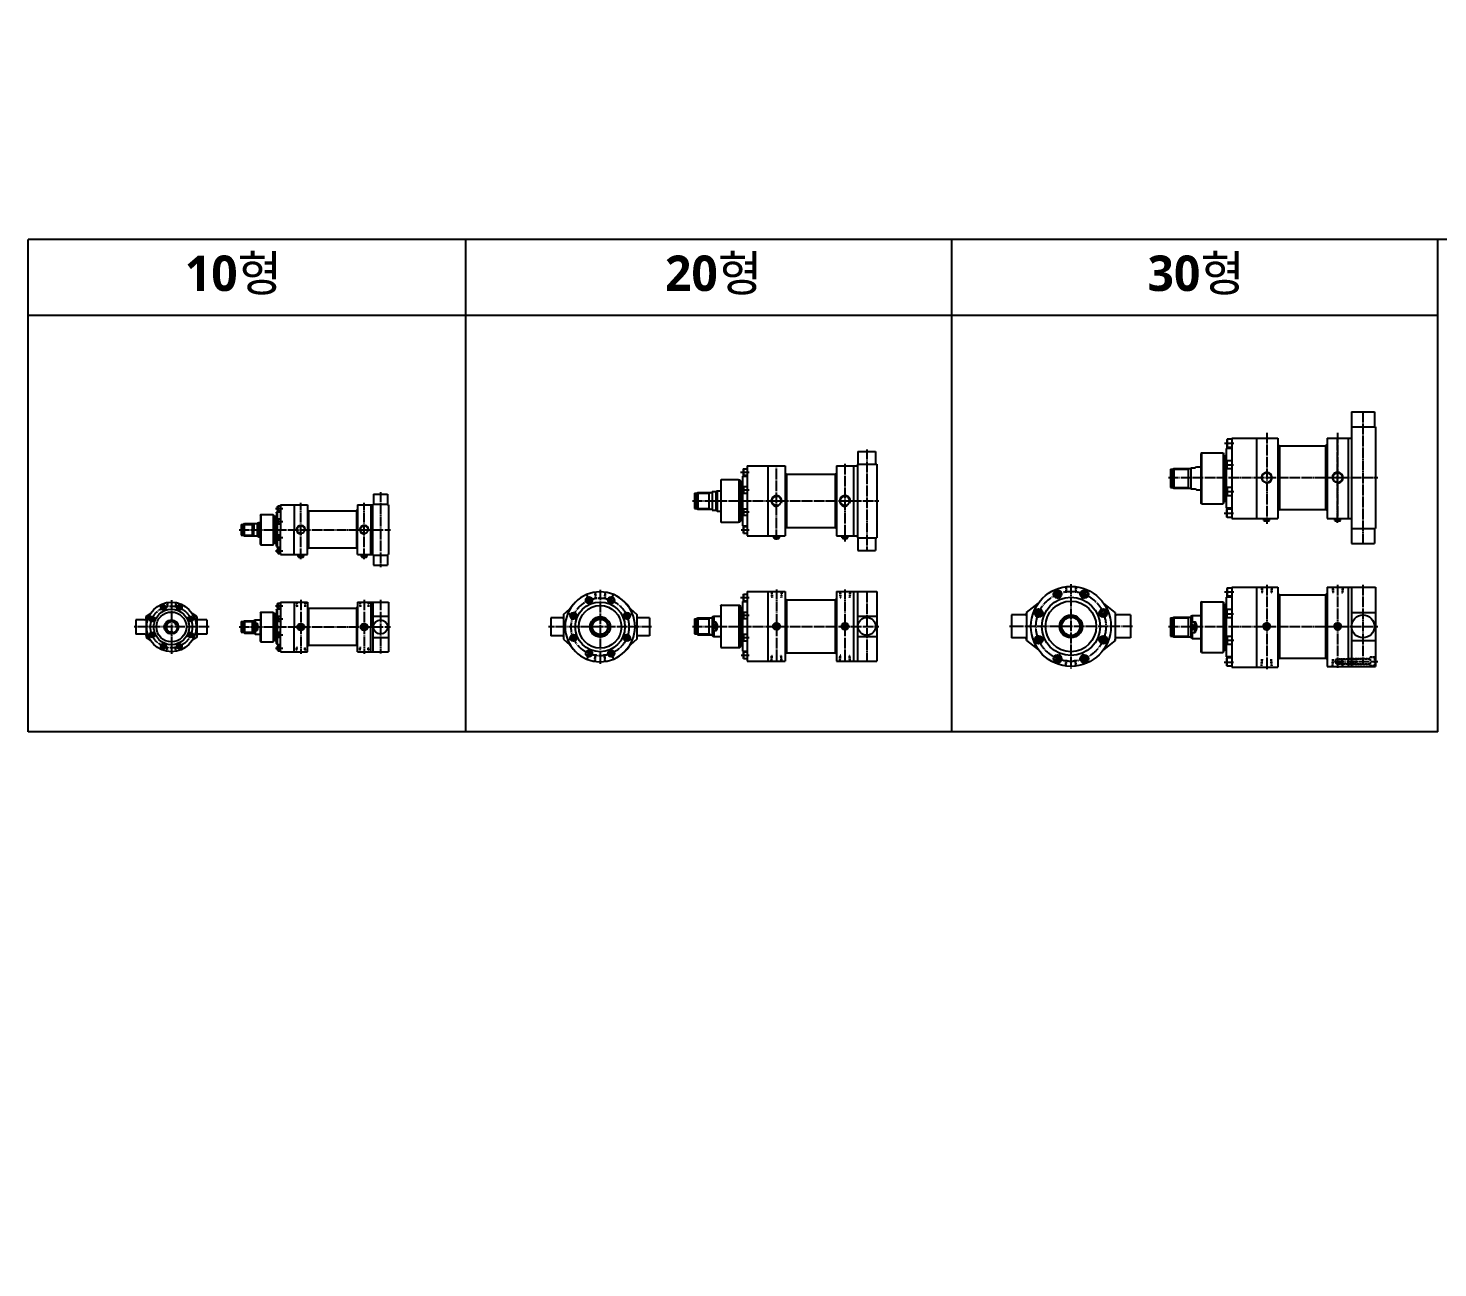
# Model space of a CAD drawing. Extents: x 0 to 5057, y -1057 to 1388.
# Drawn here: x 0 to 2782, y -1057 to 1388 of the extents above; entities that cross this region are included whole.
import ezdxf

# ---------------------------------------------------------------- set-up
doc = ezdxf.new("R2010")
doc.units = 0
doc.header["$PDMODE"] = 1
for name, pattern in [('CENTER', [24, 20, -1.5, 1, -1.5]), ('HIDDEN', [5, 3.5, -1.5]), ('HIDDENX2', [0.75, 0.5, -0.25])]:
    doc.linetypes.add(name, pattern=pattern)
doc.layers.get('0').update_dxf_attribs({"linetype": 'CONTINUOUS'})
doc.layers.get('DEFPOINTS').update_dxf_attribs({"linetype": 'CONTINUOUS'})
for name, color, linetype in [('5', 7, 'CONTINUOUS'), ('CENTER', 1, 'CENTER'), ('HIDDEN', 2, 'HIDDEN'), ('ML', 3, 'CONTINUOUS'), ('중심선', 1, 'CENTER')]:
    doc.layers.add(name, color=color, linetype=linetype)
doc.styles.add('GHS', font='ROMANS', dxfattribs={"height": 2.5, "bigfont": 'GHS'})
doc.styles.add('문자', font='romans.shx')

msp = doc.modelspace()

# ---------------------------------------------------------------- linework, layer by layer
for p, q in [((5057.3, 971), (0, 971)), ((0, 0), (0, 971)), ((863.8, 0), (863.8, 971)), ((1822.8, 0), (1822.8, 971)), ((2781.8, 0), (2781.8, 971)), ((2781.8, 821), (0, 821)), ((2254.2, 517.9), (2289.4, 517.9)), ((2289.4, 517.9), (2292, 519.4)), ((2254.2, 481.9), (2289.4, 481.9)), ((2289.4, 481.9), (2292, 480.4)), ((1314.9, 470.3), (1344.2, 470.3)), ((1344.2, 470.3), (1346.8, 471.8)), ((1314.9, 440.3), (1344.2, 440.3)), ((1344.2, 440.3), (1346.8, 438.8)), ((420.2, 409.1), (442.2, 409.1)), ((442.2, 409.1), (444.8, 410.6)), ((424.2, 388.1), (442.2, 388.1)), ((442.2, 388.1), (444.8, 386.6)), ((1314.9, 222.9), (1344.2, 222.9)), ((1344.2, 222.9), (1346.8, 224.4)), ((2254.2, 224.5), (2289.4, 224.5)), ((2289.4, 224.5), (2292, 226)), ((424.2, 217.2), (442.2, 217.2)), ((424.2, 196.2), (442.2, 196.2)), ((442.2, 217.2), (444.8, 218.7)), ((442.2, 196.2), (444.8, 194.7)), ((451.9, 213.9), (445.2, 199.5)), ((445.2, 213.9), (451.9, 199.5)), ((1356.8, 216.5), (1349.9, 199.4)), ((1349.9, 216.5), (1356.8, 199.4)), ((2302.7, 217.1), (2294.2, 195.9)), ((2294.2, 217.1), (2302.7, 195.9)), ((1314.9, 192.9), (1344.2, 192.9)), ((1344.2, 192.9), (1346.8, 191.4)), ((2254.2, 188.5), (2289.4, 188.5)), ((2289.4, 188.5), (2292, 187)), ((2781.8, 0), (0, 0)), ((2781.8, 0), (0, 0))]:
    msp.add_line(p, q)
for centre, radius in [((2057.8, 207.8), 18), ((1128.6, 206.9), 15)]:
    msp.add_circle(centre, radius)
for centre, radius, start, end in [((2444.2, 501.2), 10.5, 255.2222, 193.6796), ((2584.2, 501.2), 10.5, 270, 196.6831), ((1476.9, 455.3), 10.5, 339.0271, 292.447), ((1611.9, 455.3), 10.5, 334.3483, 292.6534), ((538.2, 398.6), 8.5, 347.0287, 281.2583), ((663.2, 398.6), 8.5, 347.0287, 281.2583), ((282.6, 206.7), 10, 19.8698, 290.9689), ((538.2, 206.7), 6.5, 81.8918, 351.0358), ((663.2, 206.7), 6.5, 81.8918, 351.0358), ((1476.9, 207.9), 6.5, 81.8918, 351.0358), ((1611.9, 207.9), 6.5, 81.8918, 351.0358)]:
    msp.add_arc(centre, radius, start, end)
at = {"layer": '5'}
for p in [(1685.7, 1387.8), (1942.8, 1261), (641.6, -1057.4)]:
    msp.add_point(p, dxfattribs=at)
at = {"layer": 'CENTER', "color": 1, "linetype": 'CENTER'}
msp.add_line((2179.3, 207.8), (1936.3, 207.8), dxfattribs=at)
at = {"layer": 'DEFPOINTS', "color": 0, "linetype": 'ByBlock'}
for p in [(2464.2, 578.9), (2466.2, 578.9), (2315.2, 549.9), (1493.9, 524.3), (2305.7, 522.4), (2305.7, 477.4), (551.2, 447.6), (2315.2, 449.9), (2464.2, 420.9), (2466.2, 420.9), (1493.9, 386.3), (551.2, 349.6), (2464.2, 285.5), (1592.4, 260.4), (2560.2, 270.3), (1055.6, 206.9), (1077.6, 206.9), (232.6, 185.9), (332.6, 185.9), (1592.4, 155.4), (2560.2, 145.3), (2464.2, 127.5)]:
    msp.add_point(p, dxfattribs=at)
at = {"layer": 'HIDDEN', "linetype": 'HIDDENX2'}
for p, q in [((2047.4, 286.1), (2048.3, 273.8)), ((2048.4, 286.2), (2049.3, 273.8)), ((2067.3, 286.2), (2066.3, 273.8)), ((2068.3, 286.1), (2067.3, 273.8)), ((2433.7, 285.5), (2434.7, 272.5)), ((2434.7, 285.5), (2435.7, 272.5)), ((2453.7, 285.5), (2452.7, 272.5)), ((2454.7, 285.5), (2453.7, 272.5)), ((2573.7, 285.5), (2574.7, 272.5)), ((2574.7, 285.5), (2575.7, 272.5)), ((2593.7, 285.5), (2592.7, 272.5)), ((2594.7, 285.5), (2593.7, 272.5)), ((273.6, 254.8), (274.4, 246.2)), ((274.5, 255), (275.2, 246.2)), ((290.9, 255), (290.2, 246.2)), ((291.7, 254.8), (291, 246.2)), ((529.1, 255.7), (529.9, 246.2)), ((530, 255.7), (530.7, 246.2)), ((546.5, 255.7), (545.7, 246.2)), ((547.4, 255.7), (546.5, 246.2)), ((654.1, 255.7), (654.9, 246.2)), ((655, 255.7), (655.7, 246.2)), ((663.2, 257.5), (663.2, 253.7)), ((671.5, 255.7), (670.7, 246.2)), ((672.4, 255.7), (671.5, 246.2)), ((1118.2, 275.1), (1119.1, 262.9)), ((1119.2, 275.2), (1120.1, 262.9)), ((1138.1, 275.2), (1137.1, 262.9)), ((1139.1, 275.1), (1138.1, 262.9)), ((1466.4, 276.9), (1467.4, 263.9)), ((1467.4, 276.9), (1468.4, 263.9)), ((1486.4, 276.9), (1485.4, 263.9)), ((1487.4, 276.9), (1486.4, 263.9)), ((1601.4, 276.9), (1602.4, 263.9)), ((1602.4, 276.9), (1603.4, 263.9)), ((1621.4, 276.9), (1620.4, 263.9)), ((1622.4, 276.9), (1621.4, 263.9)), ((273.6, 158.5), (274.4, 167.2)), ((274.5, 158.4), (275.2, 167.2)), ((290.9, 158.4), (290.2, 167.2)), ((291.7, 158.5), (291, 167.2)), ((529.1, 157.7), (529.9, 167.2)), ((530, 157.7), (530.7, 167.2)), ((546.5, 157.7), (545.7, 167.2)), ((547.4, 157.7), (546.5, 167.2)), ((654.1, 157.7), (654.9, 167.2)), ((655, 157.7), (655.7, 167.2)), ((671.5, 157.7), (670.7, 167.2)), ((672.4, 157.7), (671.5, 167.2)), ((1118.2, 140.8), (1119.1, 153)), ((1119.2, 140.6), (1120.1, 153)), ((1138.1, 140.6), (1137.1, 153)), ((1139.1, 140.8), (1138.1, 153)), ((1466.4, 138.9), (1467.4, 151.9)), ((1467.4, 138.9), (1468.4, 151.9)), ((1486.4, 138.9), (1485.4, 151.9)), ((1487.4, 138.9), (1486.4, 151.9)), ((1601.4, 138.9), (1602.4, 151.9)), ((1602.4, 138.9), (1603.4, 151.9)), ((1621.4, 138.9), (1620.4, 151.9)), ((1622.4, 138.9), (1621.4, 151.9)), ((2047.4, 129.5), (2048.3, 141.8)), ((2048.4, 129.3), (2049.3, 141.8)), ((2067.3, 129.3), (2066.3, 141.8)), ((2068.3, 129.5), (2067.3, 141.8)), ((2433.7, 130), (2434.7, 143)), ((2434.7, 130), (2435.7, 143)), ((2453.7, 130), (2452.7, 143)), ((2454.7, 130), (2453.7, 143)), ((2573.7, 130), (2574.7, 143)), ((2574.7, 130), (2575.7, 143)), ((2581.1, 143), (2578.3, 138.8)), ((2581.1, 143), (2620.6, 143)), ((2581.1, 143), (2581.1, 134.5)), ((2586.1, 143), (2587.4, 143.8)), ((2586.1, 143), (2586.1, 134.5)), ((2587.4, 143.8), (2648.2, 143.8)), ((2587.4, 143.8), (2587.4, 133.8)), ((2593.7, 130), (2592.7, 143)), ((2594.7, 130), (2593.7, 143)), ((2605.2, 144.5), (2648.2, 144.5)), ((2620.6, 143.8), (2620.6, 133.8)), ((2620.6, 143), (2621.9, 143.8)), ((2648.2, 147.8), (2648.2, 129.8)), ((2648.2, 147.8), (2659.2, 147.8)), ((2648.2, 146.8), (2657.2, 146.8)), ((2657.2, 146.8), (2657.2, 130.8)), ((2657.2, 146.8), (2658.2, 145.8)), ((2658.2, 145.8), (2658.2, 131.8)), ((2578.3, 138.8), (2581.1, 134.5)), ((2581.1, 134.5), (2620.6, 134.5)), ((2586.1, 134.5), (2587.4, 133.8)), ((2587.4, 133.8), (2648.2, 133.8)), ((2605.2, 133), (2648.2, 133)), ((2620.6, 134.5), (2621.9, 133.8)), ((2648.2, 130.8), (2657.2, 130.8)), ((2648.2, 129.8), (2659.2, 129.8)), ((2658.2, 131.8), (2657.2, 130.8))]:
    msp.add_line(p, q, dxfattribs=at)
at = {"layer": 'ML'}
for p, q in [((2611.7, 631.2), (2656.7, 631.2)), ((2611.7, 631.2), (2611.7, 601.2)), ((2656.7, 631.2), (2656.7, 601.2)), ((2611.2, 601.2), (2659.2, 601.2)), ((2611.2, 601.2), (2611.2, 578.9)), ((2659.2, 601.2), (2659.2, 401.2)), ((2364.2, 558.9), (2364.2, 440.9)), ((2375.2, 558.9), (2364.2, 558.9)), ((2366.2, 576.9), (2365.2, 575.9)), ((2365.2, 575.9), (2365.2, 561.9)), ((2365.2, 561.9), (2366.2, 560.9)), ((2375.2, 576.9), (2366.2, 576.9)), ((2366.2, 576.9), (2366.2, 560.9)), ((2375.2, 560.9), (2366.2, 560.9)), ((2375.2, 578.9), (2466.2, 578.9)), ((2375.2, 578.9), (2375.2, 439.9)), ((2375.2, 578.9), (2375.2, 439.9)), ((2424.2, 578.9), (2424.2, 420.9)), ((2466.2, 578.9), (2466.2, 426.7)), ((2469.2, 563.7), (2466.2, 566.7)), ((2469.2, 563.7), (2469.2, 438.7)), ((2469.2, 563.7), (2560.2, 563.7)), ((2560.2, 563.7), (2563.2, 566.7)), ((2560.2, 563.7), (2560.2, 438.7)), ((2563.2, 578.9), (2611.2, 578.9)), ((2563.2, 578.9), (2563.2, 420.9)), ((2605.2, 578.9), (2605.2, 420.9)), ((2611.2, 578.9), (2611.2, 401.2)), ((1637.4, 552.8), (1672.4, 552.8)), ((1637.4, 552.8), (1637.4, 527.8)), ((1672.4, 552.8), (1672.4, 527.8)), ((2315.2, 549.9), (2314.2, 548.9)), ((2314.2, 548.9), (2314.2, 450.9)), ((2315.2, 549.9), (2315.2, 449.9)), ((2315.2, 549.9), (2358.2, 549.9)), ((2358.2, 549.9), (2358.2, 534.3)), ((2358.2, 549.9), (2359.2, 548.9)), ((2358.2, 534.3), (2358.2, 518.3)), ((2359.2, 548.9), (2359.2, 534.3)), ((2359.2, 543.2), (2362.2, 544.9)), ((2359.2, 534.3), (2359.2, 518.3)), ((2362.2, 544.9), (2362.2, 534.3)), ((2362.2, 544.9), (2364.2, 544.9)), ((2362.2, 534.3), (2362.2, 518.3)), ((2365.2, 533.3), (2366.2, 534.3)), ((2365.2, 519.3), (2365.2, 533.3)), ((2375.2, 534.3), (2366.2, 534.3)), ((2366.2, 518.3), (2366.2, 534.3)), ((1409.9, 504.3), (1409.9, 406.3)), ((1409.9, 504.3), (1409.9, 406.3)), ((1409.9, 504.3), (1418.9, 504.3)), ((1410.9, 518.3), (1411.4, 518.8)), ((1410.9, 518.3), (1410.9, 506.3)), ((1411.4, 505.8), (1410.9, 506.3)), ((1411.4, 518.8), (1411.4, 505.8)), ((1411.4, 518.8), (1418.9, 518.8)), ((1411.4, 505.8), (1418.9, 505.8)), ((1418.9, 524.3), (1418.9, 386.3)), ((1418.9, 524.3), (1459.9, 524.3)), ((1459.9, 524.3), (1493.9, 524.3)), ((1459.9, 524.3), (1459.9, 386.3)), ((1493.9, 524.3), (1493.9, 386.3)), ((1496.4, 507.8), (1493.9, 510.3)), ((1496.4, 507.8), (1496.4, 402.8)), ((1496.4, 507.8), (1592.4, 507.8)), ((1594.9, 510.3), (1592.4, 507.8)), ((1592.4, 507.8), (1592.4, 402.8)), ((1594.9, 524.3), (1636.9, 524.3)), ((1594.9, 524.3), (1594.9, 386.3)), ((1628.9, 524.3), (1628.9, 386.3)), ((1636.9, 527.8), (1636.9, 382.8)), ((1636.9, 527.8), (1674.9, 527.8)), ((1674.9, 527.8), (1674.9, 382.8)), ((2254.2, 517.9), (2254.2, 481.9)), ((2254.2, 517.9), (2258.2, 517.9)), ((2258.2, 517.9), (2260.8, 519.4)), ((2258.2, 517.9), (2258.2, 481.9)), ((2260.8, 519.4), (2260.8, 480.4)), ((2260.8, 519.4), (2294.2, 519.4)), ((2289.4, 519.4), (2289.4, 480.4)), ((2294.2, 520.7), (2294.2, 479.2)), ((2294.2, 520.7), (2302.7, 520.7)), ((2302.7, 520.7), (2305.7, 522.4)), ((2305.7, 522.4), (2314.2, 522.4)), ((2358.2, 518.3), (2358.2, 481.5)), ((2359.2, 518.3), (2359.2, 481.5)), ((2362.2, 518.3), (2362.2, 481.5)), ((2366.2, 518.3), (2365.2, 519.3)), ((2375.2, 518.3), (2366.2, 518.3)), ((1349.9, 473.6), (1349.9, 437.1)), ((1349.9, 473.6), (1356.8, 473.6)), ((1356.8, 473.6), (1359.8, 475.3)), ((1356.8, 473.6), (1356.8, 437.1)), ((1359.8, 475.3), (1366.9, 475.3)), ((1359.8, 475.3), (1359.8, 435.3)), ((1366.9, 496.8), (1366.9, 413.8)), ((1367.4, 413.3), (1367.4, 497.3)), ((1367.4, 497.3), (1401.9, 497.3)), ((1401.9, 497.3), (1402.4, 496.8)), ((1402.4, 496.8), (1402.4, 413.8)), ((1402.4, 496.8), (1404.4, 496.8)), ((1404.4, 496.8), (1404.4, 413.8)), ((1404.4, 496.8), (1404.9, 496.3)), ((1404.9, 496.3), (1404.9, 414.3)), ((1404.9, 491.8), (1406.6, 492.8)), ((1406.6, 492.8), (1406.6, 417.8)), ((1406.6, 492.8), (1409.9, 492.8)), ((1411.4, 483.6), (1410.9, 483.1)), ((1410.9, 483.1), (1410.9, 471.1)), ((1411.4, 483.6), (1411.4, 470.6)), ((1411.4, 483.6), (1418.9, 483.6)), ((2254.2, 481.9), (2258.2, 481.9)), ((2258.2, 481.9), (2260.8, 480.4)), ((2260.8, 480.4), (2294.2, 480.4)), ((2294.2, 479.2), (2302.7, 479.2)), ((2302.7, 479.2), (2305.7, 477.4)), ((2305.7, 477.4), (2314.2, 477.4)), ((2358.2, 481.5), (2358.2, 465.5)), ((2359.2, 481.5), (2359.2, 465.5)), ((2362.2, 481.5), (2362.2, 465.5)), ((2366.2, 481.5), (2365.2, 480.5)), ((2365.2, 480.5), (2365.2, 466.5)), ((2375.2, 481.5), (2366.2, 481.5)), ((2366.2, 481.5), (2366.2, 465.5)), ((492.2, 444.6), (493.2, 445.6)), ((493.2, 445.6), (493.2, 435.6)), ((493.2, 445.6), (498.2, 445.6)), ((498.2, 447.6), (498.2, 399.1)), ((498.2, 447.6), (551.2, 447.6)), ((525.2, 447.6), (525.2, 399.1)), ((551.2, 447.6), (551.2, 399.1)), ((650.2, 447.6), (650.2, 399.1)), ((650.2, 447.6), (681.2, 447.6)), ((676.2, 447.6), (676.2, 399.1)), ((679.2, 447.6), (679.2, 349.6)), ((681.2, 468.6), (681.2, 447.6)), ((681.2, 468.6), (709.2, 468.6)), ((681.2, 448.6), (709.2, 448.6)), ((709.2, 468.6), (709.2, 447.6)), ((709.2, 447.6), (711.2, 447.6)), ((711.2, 447.6), (711.2, 349.6)), ((1314.9, 470.3), (1314.9, 440.3)), ((1314.9, 470.3), (1318.9, 470.3)), ((1318.9, 470.3), (1321.5, 471.8)), ((1318.9, 470.3), (1318.9, 440.3)), ((1321.5, 471.8), (1349.9, 471.8)), ((1321.5, 471.8), (1321.5, 438.8)), ((1344.2, 438.8), (1344.2, 471.8)), ((1411.4, 470.6), (1410.9, 471.1)), ((1411.4, 470.6), (1418.9, 470.6)), ((2315.2, 449.9), (2314.2, 450.9)), ((2315.2, 449.9), (2358.2, 449.9)), ((2358.2, 465.5), (2358.2, 449.9)), ((2358.2, 449.9), (2359.2, 450.9)), ((2359.2, 465.5), (2359.2, 450.9)), ((2359.2, 456.7), (2362.2, 454.9)), ((2362.2, 465.5), (2362.2, 454.9)), ((2362.2, 454.9), (2364.2, 454.9)), ((2365.2, 466.5), (2366.2, 465.5)), ((2375.2, 465.5), (2366.2, 465.5)), ((459.2, 428.6), (458.2, 427.6)), ((458.2, 427.1), (458.2, 427.6)), ((458.2, 427.1), (458.2, 399.1)), ((459.2, 428.6), (459.2, 368.6)), ((459.2, 428.6), (483.2, 428.6)), ((483.2, 428.6), (483.2, 368.6)), ((483.2, 428.6), (484.2, 427.6)), ((484.2, 427.1), (484.2, 427.6)), ((484.2, 427.1), (484.2, 399.1)), ((484.2, 424.6), (487.2, 425.1)), ((487.2, 425.1), (487.2, 399.1)), ((487.2, 425.1), (490.2, 425.1)), ((490.2, 433.1), (491.2, 434.1)), ((490.2, 432.1), (490.2, 433.1)), ((490.2, 432.1), (490.2, 399.1)), ((491.2, 434.1), (491.2, 364.1)), ((492.2, 434.1), (491.2, 434.1)), ((492.2, 436.6), (492.2, 444.6)), ((492.2, 436.6), (493.2, 435.6)), ((492.2, 434.1), (498.2, 434.1)), ((492.2, 418.9), (493.2, 419.9)), ((492.2, 410.9), (492.2, 418.9)), ((493.2, 435.6), (498.2, 435.6)), ((493.2, 419.9), (493.2, 409.9)), ((493.2, 419.9), (498.2, 419.9)), ((551.2, 438.1), (553.2, 435.6)), ((553.2, 435.6), (553.2, 362.6)), ((553.2, 435.6), (648.2, 435.6)), ((650.2, 438.1), (648.2, 435.6)), ((648.2, 435.6), (648.2, 362.6)), ((1314.9, 440.3), (1318.9, 440.3)), ((1318.9, 440.3), (1321.5, 438.8)), ((1321.5, 438.8), (1349.9, 438.8)), ((1349.9, 437.1), (1356.8, 437.1)), ((1356.8, 437.1), (1359.8, 435.3)), ((1359.8, 435.3), (1366.9, 435.3)), ((1404.9, 418.8), (1406.6, 417.8)), ((1406.6, 417.8), (1409.9, 417.8)), ((1411.4, 440), (1410.9, 439.5)), ((1410.9, 439.5), (1410.9, 427.5)), ((1411.4, 427), (1410.9, 427.5)), ((1411.4, 440), (1411.4, 427)), ((1411.4, 440), (1418.9, 440)), ((1411.4, 427), (1418.9, 427)), ((2375.2, 440.9), (2364.2, 440.9)), ((2365.2, 437.9), (2366.2, 438.9)), ((2365.2, 423.9), (2365.2, 437.9)), ((2366.2, 422.9), (2365.2, 423.9)), ((2375.2, 438.9), (2366.2, 438.9)), ((2366.2, 422.9), (2366.2, 438.9)), ((2375.2, 422.9), (2366.2, 422.9)), ((2375.2, 439.9), (2375.2, 420.9)), ((2375.2, 420.9), (2466.2, 420.9)), ((2438.8, 416.9), (2438.8, 420.9)), ((2449.8, 416.9), (2449.8, 420.9)), ((2469.2, 438.7), (2466.2, 435.7)), ((2466.2, 426.7), (2466.2, 420.9)), ((2469.2, 438.7), (2560.2, 438.7)), ((2560.2, 438.7), (2563.2, 435.7)), ((2563.2, 420.9), (2611.2, 420.9)), ((2578.7, 416.9), (2578.7, 420.9)), ((2589.7, 416.9), (2589.7, 420.9)), ((420.2, 409.1), (420.2, 388.1)), ((420.2, 409.1), (424.2, 409.1)), ((424.2, 409.1), (426.8, 410.6)), ((424.2, 409.1), (424.2, 388.1)), ((426.8, 410.6), (445.2, 410.6)), ((426.8, 386.6), (426.8, 410.6)), ((442.2, 410.6), (442.2, 386.6)), ((445.2, 410.9), (445.2, 399.1)), ((445.2, 410.9), (451.9, 410.9)), ((445.2, 387.1), (445.2, 399.1)), ((451.9, 410.9), (454.9, 412.6)), ((451.9, 410.9), (451.9, 386.3)), ((454.9, 412.6), (458.2, 412.6)), ((454.9, 412.6), (454.9, 384.6)), ((458.2, 369.6), (458.2, 399.1)), ((484.2, 369.6), (484.2, 399.1)), ((487.2, 372.6), (487.2, 399.1)), ((490.2, 366.1), (490.2, 399.1)), ((492.2, 410.9), (493.2, 409.9)), ((493.2, 409.9), (498.2, 409.9)), ((498.2, 349.6), (498.2, 399.1)), ((525.2, 349.6), (525.2, 399.1)), ((551.2, 349.6), (551.2, 399.1)), ((650.2, 349.6), (650.2, 399.1)), ((676.2, 349.6), (676.2, 399.1)), ((1366.9, 414.3), (1366.9, 413.8)), ((1366.9, 413.8), (1367.4, 413.3)), ((1367.4, 413.3), (1401.9, 413.3)), ((1367.9, 413.3), (1367.4, 413.3)), ((1401.9, 413.3), (1402.4, 413.8)), ((1402.4, 413.8), (1404.4, 413.8)), ((1404.4, 413.8), (1404.9, 414.3)), ((1409.9, 406.3), (1418.9, 406.3)), ((1411.4, 404.8), (1410.9, 404.3)), ((1410.9, 404.3), (1410.9, 392.3)), ((1411.4, 391.8), (1410.9, 392.3)), ((1411.4, 404.8), (1411.4, 391.8)), ((1411.4, 404.8), (1418.9, 404.8)), ((1411.4, 391.8), (1418.9, 391.8)), ((1493.9, 400.3), (1496.4, 402.8)), ((1496.4, 402.8), (1592.4, 402.8)), ((1594.9, 400.3), (1592.4, 402.8)), ((2438.8, 416.9), (2439.8, 415.9)), ((2438.8, 416.9), (2449.8, 416.9)), ((2439.8, 415.9), (2448.8, 415.9)), ((2448.8, 415.9), (2449.8, 416.9)), ((2578.7, 416.9), (2579.7, 415.9)), ((2578.7, 416.9), (2589.7, 416.9)), ((2579.7, 415.9), (2588.7, 415.9)), ((2588.7, 415.9), (2589.7, 416.9)), ((2611.2, 401.2), (2659.2, 401.2)), ((2611.7, 401.2), (2611.7, 371.2)), ((2656.7, 401.2), (2656.7, 371.2)), ((420.2, 388.1), (424.2, 388.1)), ((424.2, 388.1), (426.8, 386.6)), ((426.8, 386.6), (445.2, 386.6)), ((445.2, 387.1), (445.2, 386.3)), ((445.2, 386.3), (451.9, 386.3)), ((451.9, 386.3), (454.9, 384.6)), ((454.9, 384.6), (458.2, 384.6)), ((458.2, 371.1), (458.2, 370.1)), ((458.2, 369.6), (459.2, 368.6)), ((459.2, 368.6), (483.2, 368.6)), ((483.2, 368.6), (484.2, 369.6)), ((484.2, 372.6), (487.2, 372.1)), ((484.2, 371.6), (484.2, 370.6)), ((487.2, 372.6), (487.2, 372.1)), ((487.2, 372.1), (490.2, 372.1)), ((490.2, 366.1), (490.2, 365.1)), ((490.2, 365.1), (491.2, 364.1)), ((490.2, 365.1), (490.2, 365.1)), ((491.2, 364.1), (491.2, 364.1)), ((492.2, 364.1), (491.2, 364.1)), ((492.2, 387.3), (493.2, 388.3)), ((492.2, 379.3), (492.2, 387.3)), ((492.2, 379.3), (493.2, 378.3)), ((492.2, 364.1), (498.2, 364.1)), ((493.2, 388.3), (493.2, 378.3)), ((493.2, 388.3), (498.2, 388.3)), ((493.2, 378.3), (498.2, 378.3)), ((553.2, 362.6), (551.2, 360.1)), ((553.2, 362.6), (648.2, 362.6)), ((648.2, 362.6), (650.2, 360.1)), ((1418.9, 386.3), (1493.9, 386.3)), ((1471.4, 382.3), (1471.4, 386.3)), ((1471.4, 382.3), (1472.4, 381.3)), ((1471.4, 382.3), (1482.4, 382.3)), ((1472.4, 381.3), (1481.4, 381.3)), ((1481.4, 381.3), (1482.4, 382.3)), ((1482.4, 382.3), (1482.4, 386.3)), ((1594.9, 386.3), (1636.9, 386.3)), ((1606.4, 382.3), (1606.4, 386.3)), ((1606.4, 382.3), (1607.4, 381.3)), ((1606.4, 382.3), (1617.4, 382.3)), ((1607.4, 381.3), (1616.4, 381.3)), ((1616.4, 381.3), (1617.4, 382.3)), ((1617.4, 382.3), (1617.4, 386.3)), ((1636.9, 382.8), (1674.9, 382.8)), ((1637.4, 382.8), (1637.4, 357.8)), ((1672.4, 382.8), (1672.4, 357.8)), ((2611.7, 371.2), (2656.7, 371.2)), ((492.2, 360.6), (493.2, 361.6)), ((492.2, 352.6), (492.2, 360.6)), ((492.2, 352.6), (493.2, 351.6)), ((493.2, 361.6), (498.2, 361.6)), ((493.2, 361.6), (493.2, 351.6)), ((493.2, 351.6), (498.2, 351.6)), ((498.2, 351.6), (498.2, 351.1)), ((498.2, 349.6), (551.2, 349.6)), ((532.7, 345.6), (532.7, 349.6)), ((532.7, 345.6), (533.7, 344.6)), ((532.7, 345.6), (543.7, 345.6)), ((533.7, 344.6), (542.7, 344.6)), ((542.7, 344.6), (543.7, 345.6)), ((543.7, 345.6), (543.7, 349.6)), ((650.2, 349.6), (681.2, 349.6)), ((657.7, 345.6), (657.7, 349.6)), ((657.7, 345.6), (658.7, 344.6)), ((657.7, 345.6), (668.7, 345.6)), ((658.7, 344.6), (667.7, 344.6)), ((667.7, 344.6), (668.7, 345.6)), ((668.7, 345.6), (668.7, 349.6)), ((681.2, 349.6), (681.2, 328.6)), ((681.2, 348.6), (709.2, 348.6)), ((709.2, 349.6), (709.2, 328.6)), ((709.2, 349.6), (711.2, 349.6)), ((1637.4, 357.8), (1672.4, 357.8)), ((681.2, 328.6), (709.2, 328.6)), ((2366.2, 283.5), (2365.2, 282.5)), ((2365.2, 282.5), (2365.2, 268.5)), ((2366.2, 283.5), (2366.2, 267.5)), ((2375.2, 283.5), (2366.2, 283.5)), ((2375.2, 285.5), (2466.2, 285.5)), ((2375.2, 285.5), (2375.2, 145.5)), ((2424.2, 285.5), (2424.2, 127.5)), ((2466.2, 285.5), (2466.2, 133.3)), ((2563.2, 285.5), (2563.2, 128.8)), ((2563.2, 285.5), (2659.2, 285.5)), ((2605.2, 285.5), (2605.2, 128.8)), ((2611.2, 285.5), (2611.2, 128.8)), ((2659.2, 285.5), (2659.2, 128.8)), ((492.2, 252.7), (493.2, 253.7)), ((492.2, 244.7), (492.2, 252.7)), ((493.2, 253.7), (498.2, 253.7)), ((493.2, 253.7), (493.2, 243.7)), ((498.2, 255.7), (498.2, 207.2)), ((498.2, 255.7), (551.2, 255.7)), ((525.2, 255.7), (525.2, 207.2)), ((551.2, 255.7), (551.2, 207.2)), ((650.2, 255.7), (650.2, 207.2)), ((650.2, 255.7), (711.2, 255.7)), ((676.2, 255.7), (676.2, 207.2)), ((680.2, 255.7), (680.2, 157.7)), ((711.2, 255.7), (711.2, 157.7)), ((1079.8, 255.7), (1068.8, 242.2)), ((1177.4, 255.7), (1188.5, 242.2)), ((1409.9, 256.9), (1418.9, 256.9)), ((1409.9, 256.9), (1409.9, 158.9)), ((1409.9, 256.9), (1409.9, 158.9)), ((1410.9, 270.9), (1411.4, 271.4)), ((1410.9, 270.9), (1410.9, 258.9)), ((1411.4, 258.4), (1410.9, 258.9)), ((1411.4, 271.4), (1418.9, 271.4)), ((1411.4, 271.4), (1411.4, 258.4)), ((1411.4, 258.4), (1418.9, 258.4)), ((1418.9, 276.9), (1418.9, 138.9)), ((1418.9, 276.9), (1459.9, 276.9)), ((1459.9, 276.9), (1459.9, 138.9)), ((1459.9, 276.9), (1493.9, 276.9)), ((1493.9, 276.9), (1493.9, 138.9)), ((1496.4, 260.4), (1493.9, 262.9)), ((1496.4, 260.4), (1518.8, 260.4)), ((1496.4, 260.4), (1496.4, 155.4)), ((1518.8, 260.4), (1592.4, 260.4)), ((1594.9, 262.9), (1592.4, 260.4)), ((1592.4, 260.4), (1592.4, 155.4)), ((1594.9, 276.9), (1594.9, 138.9)), ((1594.9, 276.9), (1674.9, 276.9)), ((1628.9, 276.9), (1628.9, 138.9)), ((1636.9, 276.9), (1636.9, 138.9)), ((1674.9, 276.9), (1674.9, 138.9)), ((1970.3, 235.3), (1993.6, 253.7)), ((2145.3, 235.3), (2122.1, 253.7)), ((2315.2, 256.5), (2314.2, 255.5)), ((2314.2, 255.5), (2314.2, 157.5)), ((2315.2, 256.5), (2358.2, 256.5)), ((2315.2, 256.5), (2315.2, 156.5)), ((2358.2, 256.5), (2359.2, 255.5)), ((2358.2, 256.5), (2358.2, 240.9)), ((2359.2, 255.5), (2359.2, 240.9)), ((2359.2, 249.8), (2362.2, 251.5)), ((2362.2, 251.5), (2364.2, 251.5)), ((2362.2, 251.5), (2362.2, 240.9)), ((2364.2, 265.5), (2364.2, 147.5)), ((2375.2, 265.5), (2364.2, 265.5)), ((2365.2, 268.5), (2366.2, 267.5)), ((2375.2, 267.5), (2366.2, 267.5)), ((2469.2, 270.3), (2466.2, 273.3)), ((2469.2, 270.3), (2560.2, 270.3)), ((2469.2, 270.3), (2469.2, 145.3)), ((2560.2, 270.3), (2563.2, 273.3)), ((2560.2, 270.3), (2560.2, 145.3)), ((232.6, 227.4), (241.2, 233)), ((232.6, 227.4), (232.6, 185.9)), ((232.6, 223.7), (232.6, 227.4)), ((332.6, 227.5), (323.9, 233)), ((332.6, 227.5), (332.6, 185.9)), ((332.6, 223.7), (332.6, 227.5)), ((459.2, 236.2), (458.2, 235.2)), ((458.2, 235.2), (458.2, 207.2)), ((458.2, 234.7), (458.2, 235.2)), ((459.2, 236.2), (483.2, 236.2)), ((459.2, 236.2), (459.2, 177.2)), ((483.2, 236.2), (484.2, 235.2)), ((483.2, 236.2), (483.2, 177.2)), ((484.2, 235.2), (484.2, 207.2)), ((484.2, 234.7), (484.2, 235.2)), ((484.2, 232.7), (487.2, 233.2)), ((487.2, 233.2), (487.2, 207.2)), ((487.2, 233.2), (490.2, 233.2)), ((490.2, 241.2), (491.2, 242.2)), ((490.2, 240.2), (490.2, 241.2)), ((490.2, 240.2), (490.2, 207.2)), ((492.2, 242.2), (491.2, 242.2)), ((491.2, 242.2), (491.2, 172.2)), ((492.2, 244.7), (493.2, 243.7)), ((492.2, 242.2), (498.2, 242.2)), ((492.2, 227), (493.2, 228)), ((492.2, 219), (492.2, 227)), ((493.2, 243.7), (498.2, 243.7)), ((493.2, 228), (493.2, 218)), ((493.2, 228), (498.2, 228)), ((551.2, 246.2), (553.2, 243.7)), ((553.2, 243.7), (553.2, 170.7)), ((553.2, 243.7), (648.2, 243.7)), ((650.2, 246.2), (648.2, 243.7)), ((648.2, 243.7), (648.2, 170.7)), ((680.2, 227.7), (711.2, 227.7)), ((1031.1, 224.4), (1031.1, 189.4)), ((1053.6, 224.4), (1031.1, 224.4)), ((1056.1, 231.5), (1068.8, 242.2)), ((1056.1, 231.5), (1056.1, 226.9)), ((1056.1, 231.5), (1056.1, 182.3)), ((1182.4, 225.9), (1184, 226.6)), ((1188.5, 242.2), (1201.1, 231.5)), ((1201.1, 231.5), (1201.1, 226.9)), ((1201.1, 231.5), (1201.1, 182.3)), ((1201.1, 226.9), (1201.1, 226.9)), ((1226.1, 224.4), (1203.6, 224.4)), ((1226.1, 224.4), (1226.1, 189.4)), ((1314.9, 222.9), (1314.9, 192.9)), ((1314.9, 222.9), (1318.9, 222.9)), ((1314.9, 222.9), (1318.9, 222.9)), ((1318.9, 222.9), (1321.5, 224.4)), ((1318.9, 222.9), (1318.9, 192.9)), ((1321.5, 224.4), (1349.9, 224.4)), ((1321.5, 224.4), (1321.5, 191.4)), ((1344.2, 191.4), (1344.2, 224.4)), ((1349.9, 226.2), (1352.9, 227.9)), ((1349.9, 226.2), (1349.9, 189.7)), ((1352.9, 227.9), (1366.9, 227.9)), ((1352.9, 227.9), (1352.9, 216.5)), ((1367.4, 249.9), (1366.9, 249.4)), ((1366.9, 249.4), (1366.9, 166.4)), ((1366.9, 248.9), (1366.9, 249.4)), ((1367.4, 249.9), (1401.9, 249.9)), ((1367.9, 249.9), (1367.4, 249.9)), ((1367.4, 165.9), (1367.4, 249.9)), ((1401.9, 249.9), (1402.4, 249.4)), ((1402.4, 249.4), (1402.4, 166.4)), ((1402.4, 249.4), (1404.4, 249.4)), ((1404.4, 249.4), (1404.9, 248.9)), ((1404.4, 249.4), (1404.4, 166.4)), ((1404.9, 248.9), (1404.9, 166.9)), ((1404.9, 244.4), (1406.6, 245.4)), ((1406.6, 245.4), (1409.9, 245.4)), ((1406.6, 245.4), (1406.6, 170.4)), ((1411.4, 236.2), (1410.9, 235.7)), ((1410.9, 235.7), (1410.9, 223.7)), ((1411.4, 223.2), (1410.9, 223.7)), ((1411.4, 236.2), (1411.4, 223.2)), ((1411.4, 236.2), (1418.9, 236.2)), ((1411.4, 223.2), (1418.9, 223.2)), ((1636.9, 227.9), (1674.9, 227.9)), ((1940.3, 230.3), (1940.3, 185.3)), ((1967.3, 230.3), (1940.3, 230.3)), ((1970.3, 235.3), (1970.3, 233.3)), ((1970.3, 235.3), (1970.3, 180.3)), ((2145.3, 235.3), (2145.3, 233.3)), ((2145.3, 235.3), (2145.3, 180.3)), ((2175.3, 230.3), (2148.3, 230.3)), ((2175.3, 230.3), (2175.3, 185.3)), ((2254.2, 224.5), (2254.2, 188.5)), ((2254.2, 224.5), (2258.2, 224.5)), ((2258.2, 224.5), (2260.8, 226)), ((2258.2, 224.5), (2258.2, 188.5)), ((2260.8, 226), (2294.2, 226)), ((2260.8, 226), (2260.8, 187)), ((2289.4, 226), (2289.4, 187)), ((2294.2, 227.3), (2297.2, 229)), ((2294.2, 227.3), (2294.2, 185.8)), ((2297.2, 229), (2314.2, 229)), ((2297.2, 229), (2297.2, 217.1)), ((2358.2, 240.9), (2358.2, 224.9)), ((2358.2, 224.9), (2358.2, 188.1)), ((2359.2, 240.9), (2359.2, 224.9)), ((2359.2, 224.9), (2359.2, 188.1)), ((2362.2, 224.9), (2362.2, 240.9)), ((2362.2, 224.9), (2362.2, 188.1)), ((2365.2, 239.9), (2366.2, 240.9)), ((2365.2, 225.9), (2365.2, 239.9)), ((2366.2, 224.9), (2365.2, 225.9)), ((2375.2, 240.9), (2366.2, 240.9)), ((2366.2, 224.9), (2366.2, 240.9)), ((2375.2, 224.9), (2366.2, 224.9)), ((2611.2, 235.3), (2659.2, 235.3)), ((212.6, 220.7), (212.6, 192.7)), ((229.6, 220.7), (212.6, 220.7)), ((270.1, 213), (270.1, 200.4)), ((270.1, 213), (270.1, 200.4)), ((295.1, 213), (295.1, 200.4)), ((295.1, 213), (295.1, 200.4)), ((352.6, 220.7), (335.6, 220.7)), ((352.6, 220.7), (352.6, 192.7)), ((420.2, 217.2), (420.2, 196.2)), ((420.2, 217.2), (424.2, 217.2)), ((420.2, 196.2), (424.2, 196.2)), ((424.2, 217.2), (426.8, 218.7)), ((424.2, 217.2), (424.2, 196.2)), ((424.2, 196.2), (426.8, 194.7)), ((426.8, 218.7), (445.2, 218.7)), ((426.8, 218.7), (426.8, 194.7)), ((442.2, 218.7), (442.2, 194.7)), ((445.2, 218.9), (448.2, 220.7)), ((445.2, 218.9), (445.2, 207.2)), ((445.2, 213.9), (451.9, 213.9)), ((445.2, 195.2), (445.2, 207.2)), ((445.2, 199.5), (451.9, 199.5)), ((445.2, 195.2), (445.2, 194.4)), ((448.2, 220.7), (458.2, 220.7)), ((448.2, 220.7), (448.2, 213.9)), ((448.2, 199.5), (448.2, 192.7)), ((451.9, 213.9), (451.9, 199.5)), ((458.2, 178.2), (458.2, 207.2)), ((484.2, 178.2), (484.2, 207.2)), ((487.2, 180.7), (487.2, 207.2)), ((490.2, 174.2), (490.2, 207.2)), ((492.2, 219), (493.2, 218)), ((492.2, 195.4), (493.2, 196.4)), ((492.2, 187.4), (492.2, 195.4)), ((493.2, 218), (498.2, 218)), ((493.2, 196.4), (498.2, 196.4)), ((493.2, 196.4), (493.2, 186.4)), ((498.2, 157.7), (498.2, 207.2)), ((525.2, 157.7), (525.2, 207.2)), ((551.2, 157.7), (551.2, 207.2)), ((650.2, 157.7), (650.2, 207.2)), ((676.2, 157.7), (676.2, 207.2)), ((1110.1, 214.5), (1110.1, 199.3)), ((1147.1, 214.5), (1147.1, 199.3)), ((1349.9, 216.5), (1356.8, 216.5)), ((1349.9, 199.4), (1356.8, 199.4)), ((1352.9, 199.4), (1352.9, 187.9)), ((1356.8, 216.5), (1356.8, 199.4)), ((1479.4, 209.4), (1479.4, 206.5)), ((1614.4, 209.4), (1614.4, 206.5)), ((2036.8, 215.8), (2036.8, 199.7)), ((2078.8, 215.8), (2078.8, 199.7)), ((2294.2, 217.1), (2302.7, 217.1)), ((2294.2, 195.9), (2302.7, 195.9)), ((2297.2, 195.9), (2297.2, 184)), ((229.6, 192.7), (212.6, 192.7)), ((232.6, 189.7), (232.6, 185.9)), ((232.6, 185.9), (241.2, 180.4)), ((332.6, 185.9), (323.9, 180.4)), ((332.6, 189.7), (332.6, 185.9)), ((352.6, 192.7), (335.6, 192.7)), ((426.8, 194.7), (445.2, 194.7)), ((445.2, 194.4), (448.2, 192.7)), ((448.2, 193.2), (448.2, 192.7)), ((448.2, 192.7), (458.2, 192.7)), ((458.2, 179.7), (458.2, 178.7)), ((458.2, 178.2), (459.2, 177.2)), ((459.2, 177.2), (483.2, 177.2)), ((483.2, 177.2), (484.2, 178.2)), ((484.2, 180.7), (487.2, 180.2)), ((484.2, 179.7), (484.2, 178.7)), ((487.2, 180.7), (487.2, 180.2)), ((487.2, 180.2), (490.2, 180.2)), ((490.2, 174.2), (490.2, 173.2)), ((490.2, 173.2), (490.2, 173.2)), ((490.2, 173.2), (491.2, 172.2)), ((492.2, 172.2), (491.2, 172.2)), ((491.2, 172.2), (491.2, 172.2)), ((492.2, 187.4), (493.2, 186.4)), ((492.2, 172.2), (498.2, 172.2)), ((492.2, 168.7), (493.2, 169.7)), ((492.2, 160.7), (492.2, 168.7)), ((493.2, 186.4), (498.2, 186.4)), ((493.2, 169.7), (493.2, 159.7)), ((493.2, 169.7), (498.2, 169.7)), ((553.2, 170.7), (551.2, 168.2)), ((553.2, 170.7), (648.2, 170.7)), ((648.2, 170.7), (650.2, 168.2)), ((680.2, 185.7), (711.2, 185.7)), ((1053.6, 189.4), (1031.1, 189.4)), ((1056.1, 186.9), (1056.1, 186.9)), ((1056.1, 186.9), (1056.1, 182.3)), ((1056.1, 182.3), (1068.8, 171.5)), ((1068.8, 171.5), (1079.8, 158.1)), ((1188.5, 171.5), (1177.4, 158.1)), ((1201.1, 182.3), (1188.5, 171.5)), ((1201.1, 186.9), (1201.1, 186.9)), ((1201.1, 186.9), (1201.1, 182.3)), ((1226.1, 189.4), (1203.6, 189.4)), ((1314.9, 192.9), (1318.9, 192.9)), ((1314.9, 192.9), (1318.9, 192.9)), ((1318.9, 192.9), (1321.5, 191.4)), ((1321.5, 191.4), (1349.9, 191.4)), ((1349.9, 189.7), (1352.9, 187.9)), ((1352.9, 187.9), (1366.9, 187.9)), ((1366.9, 166.9), (1366.9, 166.4)), ((1404.4, 166.4), (1404.9, 166.9)), ((1404.9, 171.4), (1406.6, 170.4)), ((1406.6, 170.4), (1409.9, 170.4)), ((1411.4, 192.6), (1410.9, 192.1)), ((1410.9, 192.1), (1410.9, 180.1)), ((1411.4, 179.6), (1410.9, 180.1)), ((1411.4, 192.6), (1411.4, 179.6)), ((1411.4, 192.6), (1418.9, 192.6)), ((1411.4, 179.6), (1418.9, 179.6)), ((1636.9, 187.9), (1674.9, 187.9)), ((1967.3, 185.3), (1940.3, 185.3)), ((1970.3, 180.3), (1970.3, 182.3)), ((1970.3, 180.3), (1993.6, 161.8)), ((2145.3, 180.3), (2122.1, 161.8)), ((2145.3, 180.3), (2145.3, 182.3)), ((2175.3, 185.3), (2148.3, 185.3)), ((2254.2, 188.5), (2258.2, 188.5)), ((2258.2, 188.5), (2260.8, 187)), ((2260.8, 187), (2294.2, 187)), ((2294.2, 185.8), (2297.2, 184)), ((2297.2, 184), (2314.2, 184)), ((2358.2, 188.1), (2358.2, 172.1)), ((2358.2, 172.1), (2358.2, 156.5)), ((2359.2, 188.1), (2359.2, 172.1)), ((2359.2, 172.1), (2359.2, 157.5)), ((2362.2, 172.1), (2362.2, 188.1)), ((2362.2, 172.1), (2362.2, 161.5)), ((2366.2, 188.1), (2365.2, 187.1)), ((2365.2, 187.1), (2365.2, 173.1)), ((2365.2, 173.1), (2366.2, 172.1)), ((2375.2, 188.1), (2366.2, 188.1)), ((2366.2, 188.1), (2366.2, 172.1)), ((2375.2, 172.1), (2366.2, 172.1)), ((2611.2, 180.3), (2659.2, 180.3)), ((492.2, 160.7), (493.2, 159.7)), ((493.2, 159.7), (498.2, 159.7)), ((498.2, 159.7), (498.2, 159.2)), ((498.2, 157.7), (551.2, 157.7)), ((1366.9, 166.4), (1367.4, 165.9)), ((1367.4, 165.9), (1401.9, 165.9)), ((1367.9, 165.9), (1367.4, 165.9)), ((1401.9, 165.9), (1402.4, 166.4)), ((1402.4, 166.4), (1404.4, 166.4)), ((1409.9, 158.9), (1418.9, 158.9)), ((1411.4, 157.4), (1410.9, 156.9)), ((1410.9, 156.9), (1410.9, 144.9)), ((1411.4, 144.4), (1410.9, 144.9)), ((1411.4, 157.4), (1418.9, 157.4)), ((1411.4, 157.4), (1411.4, 144.4)), ((1411.4, 144.4), (1418.9, 144.4)), ((1493.9, 152.9), (1496.4, 155.4)), ((1496.4, 155.4), (1518.8, 155.4)), ((1518.8, 155.4), (1592.4, 155.4)), ((1594.9, 152.9), (1592.4, 155.4)), ((2315.2, 156.5), (2314.2, 157.5)), ((2315.2, 156.5), (2358.2, 156.5)), ((2358.2, 156.5), (2359.2, 157.5)), ((2359.2, 163.3), (2362.2, 161.5)), ((2362.2, 161.5), (2364.2, 161.5)), ((2375.2, 147.5), (2364.2, 147.5)), ((2365.2, 144.5), (2366.2, 145.5)), ((2365.2, 130.5), (2365.2, 144.5)), ((2375.2, 145.5), (2366.2, 145.5)), ((2366.2, 129.5), (2366.2, 145.5)), ((2375.2, 146.5), (2375.2, 127.5)), ((2469.2, 145.3), (2466.2, 142.3)), ((2469.2, 145.3), (2560.2, 145.3)), ((2560.2, 145.3), (2563.2, 142.3)), ((1418.9, 138.9), (1493.9, 138.9)), ((1594.9, 138.9), (1674.9, 138.9)), ((2366.2, 129.5), (2365.2, 130.5)), ((2375.2, 129.5), (2366.2, 129.5)), ((2375.2, 127.5), (2466.2, 127.5)), ((2466.2, 133.3), (2466.2, 127.5)), ((2563.2, 128.8), (2659.2, 128.8))]:
    msp.add_line(p, q, dxfattribs=at)
at = {"layer": 'ML', "color": 1, "linetype": 'CENTER'}
for p, q in [((2634.2, 631.2), (2634.2, 369.9)), ((2444.2, 589.9), (2444.2, 410.4)), ((2584.2, 589.9), (2584.2, 420.9)), ((1654.9, 556.8), (1654.9, 356.1)), ((2379.2, 568.9), (2361.2, 568.9)), ((2584.2, 412.4), (2584.2, 580.2)), ((1405.9, 512.3), (1422.9, 512.3)), ((1476.9, 378.3), (1476.9, 523.8)), ((1611.9, 528.3), (1611.9, 375.3)), ((2250.4, 501.2), (2663.2, 501.2)), ((2360, 526.3), (2378.8, 526.3)), ((1406.9, 477.1), (1422.9, 477.1)), ((2379.2, 473.5), (2361.2, 473.5)), ((538.2, 340.6), (538.2, 451.6)), ((663.2, 340.6), (663.2, 451.6)), ((695.2, 472.6), (695.2, 324.6)), ((1310.9, 455.3), (1678.9, 455.3)), ((488.2, 440.6), (502.2, 440.6)), ((1406.9, 433.5), (1422.9, 433.5)), ((2360, 430.9), (2378.8, 430.9)), ((416.2, 398.6), (715.2, 398.6)), ((488.2, 414.9), (502.2, 414.9)), ((1406.9, 398.3), (1422.9, 398.3)), ((488.2, 383.3), (502.2, 383.3)), ((488.2, 356.6), (502.2, 356.6)), ((1128.6, 279.9), (1128.6, 133.9)), ((1476.9, 280.9), (1476.9, 139.4)), ((1611.9, 280.9), (1611.9, 139.4)), ((1611.9, 280.9), (1611.9, 139.4)), ((2035.8, 260.9), (2027.6, 280.8)), ((2079.8, 260.9), (2088.1, 280.8)), ((2584.2, 289.5), (2584.2, 126.1)), ((269.2, 239), (263.8, 251.9)), ((269.2, 239), (264.4, 250.6)), ((282.6, 259.7), (282.6, 153.7)), ((296, 239), (301.3, 251.9)), ((296, 239), (300.8, 250.6)), ((538.2, 260.2), (538.2, 153.7)), ((663.2, 260.2), (663.2, 253.3)), ((663.2, 260.2), (663.2, 153.7)), ((695.2, 260.2), (695.2, 154.2)), ((1109.9, 252.2), (1102.2, 270.6)), ((1147.4, 252.2), (1155, 270.6)), ((1405.9, 264.9), (1422.9, 264.9)), ((1654.9, 276.4), (1654.9, 139.4)), ((250.2, 220.1), (237.3, 225.4)), ((250.2, 220.1), (238.7, 224.9)), ((314.9, 220.1), (327.8, 225.4)), ((314.9, 220.1), (326.5, 224.9)), ((488.2, 248.7), (502.2, 248.7)), ((488.2, 223), (502.2, 223)), ((1083.4, 225.6), (1064.9, 233.3)), ((1173.9, 225.6), (1192.4, 233.3)), ((1406.9, 229.7), (1422.9, 229.7)), ((2004.7, 229.8), (1984.8, 238)), ((2110.9, 229.8), (2130.8, 238)), ((357.3, 206.7), (209.4, 206.7)), ((416.2, 206.7), (715.2, 206.7)), ((1230.1, 206.9), (1027.1, 206.9)), ((1310.9, 207.9), (1678.9, 207.9)), ((250.2, 193.3), (237.3, 187.9)), ((250.2, 193.3), (238.7, 188.5)), ((269.2, 174.3), (263.8, 161.4)), ((269.2, 174.3), (264.4, 162.8)), ((296, 174.3), (300.8, 162.8)), ((296, 174.3), (301.3, 161.4)), ((314.9, 193.3), (326.5, 188.5)), ((314.9, 193.3), (327.8, 187.9)), ((488.2, 191.4), (502.2, 191.4)), ((1083.4, 188.1), (1064.9, 180.5)), ((1173.9, 188.1), (1192.4, 180.5)), ((1406.9, 186.1), (1422.9, 186.1)), ((2004.7, 185.8), (1984.8, 177.5)), ((2110.9, 185.8), (2130.8, 177.5)), ((488.2, 164.7), (502.2, 164.7)), ((1109.9, 161.6), (1102.2, 143.1)), ((1147.4, 161.6), (1155, 143.1)), ((1406.9, 150.9), (1422.9, 150.9)), ((2035.8, 154.6), (2027.6, 134.8)), ((2079.8, 154.6), (2088.1, 134.8)), ((2444.2, 133.3), (2444.2, 123.5)), ((2578, 138.8), (2663.2, 138.8))]:
    msp.add_line(p, q, dxfattribs=at)
at = {"layer": 'ML', "color": 2}
msp.add_line((2302.7, 217.1), (2302.7, 195.9), dxfattribs=at)
at = {"layer": 'ML', "color": 7}
msp.add_line((650.2, 157.7), (711.2, 157.7), dxfattribs=at)
at = {"layer": 'ML'}
for points in [[(1109, 262.2), (1105.6, 262.8), (1103.4, 260.1), (1104.6, 256.9), (1108.1, 256.3), (1110.2, 259)], [(1153.9, 259.9), (1151.9, 262.7), (1148.4, 262.4), (1147, 259.2), (1149, 256.4), (1152.5, 256.7)], [(2034.3, 275.1), (2029.8, 275.8), (2026.9, 272.3), (2028.5, 267.9), (2033.1, 267.2), (2036, 270.8)], [(2088.8, 272), (2086.1, 275.7), (2081.5, 275.3), (2079.6, 271), (2082.3, 267.3), (2086.9, 267.8)], [(246.8, 224.2), (247.1, 221.4), (244.8, 219.6), (242.2, 220.7), (241.8, 223.6), (244.1, 225.3)], [(244.8, 219.6), (247.1, 221.4), (246.8, 224.2), (244.1, 225.3), (241.8, 223.6), (242.2, 220.7)], [(246.8, 224.2), (247.1, 221.4), (244.8, 219.6), (242.2, 220.7), (241.8, 223.6), (244.1, 225.3)], [(269.7, 244.4), (267.9, 242.1), (265, 242.5), (263.9, 245.2), (265.7, 247.5), (268.6, 247.1)], [(265, 242.5), (267.9, 242.1), (269.7, 244.4), (268.6, 247.1), (265.7, 247.5), (263.9, 245.2)], [(269.7, 244.4), (267.9, 242.1), (265, 242.5), (263.9, 245.2), (265.7, 247.5), (268.6, 247.1)], [(295.5, 244.4), (297.3, 242.1), (300.1, 242.5), (301.2, 245.2), (299.5, 247.5), (296.6, 247.1)], [(295.5, 244.4), (297.3, 242.1), (300.1, 242.5), (301.2, 245.2), (299.5, 247.5), (296.6, 247.1)], [(318.4, 224.2), (318, 221.4), (320.3, 219.6), (323, 220.7), (323.4, 223.6), (321.1, 225.3)], [(318.4, 224.2), (318, 221.4), (320.3, 219.6), (323, 220.7), (323.4, 223.6), (321.1, 225.3)], [(1075.6, 232.1), (1072.8, 230.1), (1073.2, 226.7), (1076.3, 225.3), (1079.1, 227.3), (1078.8, 230.7)], [(1184, 226.5), (1184.5, 229.9), (1181.8, 232.1), (1178.6, 230.9), (1178.1, 227.5), (1180.8, 225.3)], [(1993.6, 238.8), (1989.9, 236.1), (1990.3, 231.5), (1994.5, 229.6), (1998.3, 232.3), (1997.8, 236.9)], [(2125.2, 231.3), (2125.9, 235.8), (2122.3, 238.7), (2118, 237.1), (2117.3, 232.5), (2120.8, 229.6)], [(540.7, 205.3), (538.2, 203.8), (535.7, 205.3), (535.7, 208.1), (538.2, 209.6), (540.7, 208.1)], [(540.7, 208.1), (538.2, 209.6), (535.7, 208.1), (535.7, 205.3), (538.2, 203.8), (540.7, 205.3)], [(665.7, 208.1), (663.2, 209.6), (660.7, 208.1), (660.7, 205.3), (663.2, 203.8), (665.7, 205.3)], [(1479.4, 209.4), (1476.9, 210.8), (1474.4, 209.4), (1474.4, 206.5), (1476.9, 205), (1479.4, 206.5)], [(1479.4, 206.5), (1476.9, 205), (1474.4, 206.5), (1474.4, 209.4), (1476.9, 210.8), (1479.4, 209.4)], [(1614.4, 209.4), (1611.9, 210.8), (1609.4, 209.4), (1609.4, 206.5), (1611.9, 205), (1614.4, 206.5)], [(1614.4, 206.5), (1611.9, 205), (1609.4, 206.5), (1609.4, 209.4), (1611.9, 210.8), (1614.4, 209.4)], [(2446.7, 209.2), (2444.2, 210.7), (2441.7, 209.2), (2441.7, 206.3), (2444.2, 204.9), (2446.7, 206.3)], [(2586.7, 209.2), (2584.2, 210.7), (2581.7, 209.2), (2581.7, 206.3), (2584.2, 204.9), (2586.7, 206.3)], [(246.8, 189.1), (247.1, 192), (244.8, 193.8), (242.2, 192.6), (241.8, 189.8), (244.1, 188)], [(244.8, 193.8), (247.1, 192), (246.8, 189.1), (244.1, 188), (241.8, 189.8), (242.2, 192.6)], [(246.8, 189.1), (247.1, 192), (244.8, 193.8), (242.2, 192.6), (241.8, 189.8), (244.1, 188)], [(244.8, 193.8), (247.1, 192), (246.8, 189.1), (244.1, 188), (241.8, 189.8), (242.2, 192.6)], [(269.7, 168.9), (267.9, 171.2), (265, 170.9), (263.9, 168.2), (265.7, 165.9), (268.6, 166.3)], [(269.7, 168.9), (267.9, 171.2), (265, 170.9), (263.9, 168.2), (265.7, 165.9), (268.6, 166.3)], [(300.1, 170.9), (297.3, 171.2), (295.5, 168.9), (296.6, 166.3), (299.5, 165.9), (301.2, 168.2)], [(300.1, 170.9), (297.3, 171.2), (295.5, 168.9), (296.6, 166.3), (299.5, 165.9), (301.2, 168.2)], [(320.3, 193.8), (318, 192), (318.4, 189.1), (321.1, 188), (323.4, 189.8), (323, 192.6)], [(320.3, 193.8), (318, 192), (318.4, 189.1), (321.1, 188), (323.4, 189.8), (323, 192.6)], [(1073.3, 187.3), (1072.7, 183.8), (1075.4, 181.7), (1078.7, 182.9), (1079.2, 186.3), (1076.5, 188.5)], [(1181.7, 181.6), (1184.5, 183.7), (1184.1, 187.1), (1180.9, 188.5), (1178.1, 186.5), (1178.5, 183)], [(1990.5, 184.3), (1989.8, 179.7), (1993.3, 176.8), (1997.7, 178.4), (1998.4, 183), (1994.8, 185.9)], [(2122, 176.8), (2125.8, 179.5), (2125.3, 184.1), (2121.1, 186), (2117.4, 183.3), (2117.8, 178.7)], [(1103.4, 153.9), (1105.4, 151.1), (1108.9, 151.4), (1110.3, 154.6), (1108.2, 157.4), (1104.8, 157)], [(1148.3, 151.5), (1151.7, 151), (1153.9, 153.7), (1152.6, 156.9), (1149.2, 157.5), (1147, 154.8)], [(2026.8, 143.6), (2029.5, 139.8), (2034.1, 140.3), (2036, 144.5), (2033.3, 148.2), (2028.7, 147.8)], [(2081.3, 140.4), (2085.9, 139.7), (2088.8, 143.3), (2087.1, 147.6), (2082.6, 148.3), (2079.7, 144.8)]]:
    msp.add_lwpolyline(points, close=True, dxfattribs=at)
for centre, radius in [((2444.2, 501.2), 9.5), ((2584.2, 501.2), 9.5), ((1476.9, 455.3), 9.25), ((1611.9, 455.3), 9.25), ((538.2, 398.6), 7.5), ((663.2, 398.6), 7.5), ((2057.8, 207.8), 79), ((2031.4, 271.5), 8), ((2031.4, 271.5), 7), ((2084.2, 271.5), 8), ((2084.2, 271.5), 7), ((282.6, 206.7), 49), ((1128.6, 206.9), 49), ((1106.8, 259.5), 6.5), ((1106.8, 259.5), 6), ((1150.5, 259.5), 6.5), ((1150.5, 259.5), 6), ((2057.8, 207.8), 57.5), ((2057.8, 207.8), 50), ((244.5, 222.5), 5), ((244.5, 222.5), 5), ((244.5, 222.5), 4.5), ((244.5, 222.5), 4.5), ((282.6, 206.7), 35), ((282.6, 206.7), 29.5), ((282.6, 206.7), 29.5), ((266.8, 244.8), 5), ((266.8, 244.8), 5), ((266.8, 244.8), 4.5), ((266.8, 244.8), 4.5), ((298.4, 244.8), 5), ((298.4, 244.8), 4.5), ((298.4, 244.8), 4.5), ((320.7, 222.5), 5), ((320.7, 222.5), 5), ((320.7, 222.5), 4.5), ((320.7, 222.5), 4.5), ((1076, 228.7), 6.5), ((1076, 228.7), 6), ((1128.6, 206.9), 42), ((1128.6, 206.9), 20), ((1128.6, 206.9), 16.5), ((1181.3, 228.7), 6.5), ((1181.3, 228.7), 6), ((1654.9, 207.9), 17.5), ((1994.1, 234.2), 8), ((1994.1, 234.2), 7), ((2057.8, 207.8), 22.5), ((2057.8, 207.8), 19.5), ((2121.6, 234.2), 8), ((2121.6, 234.2), 7), ((2634.2, 207.8), 22.5), ((244.5, 190.9), 5), ((244.5, 190.9), 5), ((244.5, 190.9), 4.5), ((244.5, 190.9), 4.5), ((282.6, 206.7), 14), ((282.6, 206.7), 12), ((282.6, 206.7), 12), ((320.7, 190.9), 5), ((320.7, 190.9), 5), ((320.7, 190.9), 4.5), ((320.7, 190.9), 4.5), ((538.2, 206.7), 7), ((538.2, 206.7), 7), ((538.2, 206.7), 5.5), ((538.2, 206.7), 5.5), ((538.2, 206.7), 5), ((538.2, 206.7), 5), ((663.2, 206.7), 7), ((663.2, 206.7), 7), ((663.2, 206.7), 5.5), ((663.2, 206.7), 5.5), ((663.2, 206.7), 5), ((663.2, 206.7), 5), ((695.2, 206.7), 14), ((1476.9, 207.9), 7), ((1476.9, 207.9), 7), ((1476.9, 207.9), 5.5), ((1476.9, 207.9), 5.5), ((1476.9, 207.9), 5), ((1476.9, 207.9), 5), ((1611.9, 207.9), 7), ((1611.9, 207.9), 7), ((1611.9, 207.9), 5.5), ((1611.9, 207.9), 5.5), ((1611.9, 207.9), 5), ((1611.9, 207.9), 5), ((2444.2, 207.8), 7), ((2444.2, 207.8), 5.5), ((2444.2, 207.8), 5), ((2584.2, 207.8), 7), ((2584.2, 207.8), 5.5), ((2584.2, 207.8), 5), ((266.8, 168.6), 5), ((266.8, 168.6), 5), ((266.8, 168.6), 4.5), ((266.8, 168.6), 4.5), ((298.4, 168.6), 5), ((298.4, 168.6), 5), ((298.4, 168.6), 4.5), ((298.4, 168.6), 4.5), ((1076, 185.1), 6.5), ((1076, 185.1), 6), ((1181.3, 185.1), 6.5), ((1181.3, 185.1), 6), ((1994.1, 181.4), 8), ((1994.1, 181.4), 7), ((2121.6, 181.4), 8), ((2121.6, 181.4), 7), ((1106.8, 154.2), 6.5), ((1106.8, 154.2), 6), ((1150.5, 154.2), 6.5), ((1150.5, 154.2), 6), ((2031.4, 144), 8), ((2031.4, 144), 7), ((2084.2, 144), 8), ((2084.2, 144), 7)]:
    msp.add_circle(centre, radius, dxfattribs=at)
at = {"layer": 'ML', "color": 1, "linetype": 'CENTER'}
for centre, radius in [((1128.6, 206.9), 57), ((282.6, 206.7), 41.2)]:
    msp.add_circle(centre, radius, dxfattribs=at)
at = {"layer": 'ML'}
for centre, radius, start, end in [((1128.6, 206.9), 69, 0, 180), ((229.6, 223.7), 3, 270, 0), ((335.6, 223.7), 3, 180, 270), ((1053.6, 226.9), 2.5, 270, 0), ((1203.6, 226.9), 2.5, 180, 270), ((1967.3, 233.3), 3, 270, 0), ((2148.3, 233.3), 3, 180, 270), ((440.9, 206.7), 13.1, 326.7916, 33.2084), ((1128.6, 206.9), 69, 180, 0), ((1348.3, 207.9), 12, 314.5261, 45.4739), ((2289.2, 206.5), 17.2, 321.9147, 38.0853), ((229.6, 189.7), 3, 0, 90), ((335.6, 189.7), 3, 90, 180), ((1053.6, 186.9), 2.5, 0, 90), ((1203.6, 186.9), 2.5, 90, 180), ((1967.3, 182.3), 3, 0, 90), ((2148.3, 182.3), 3, 90, 180)]:
    msp.add_arc(centre, radius, start, end, dxfattribs=at)
at = {"layer": 'ML', "color": 7}
for centre in [(2444.2, 207.8), (2584.2, 207.8)]:
    msp.add_arc(centre, 6.5, 260.3692, 188.0309, dxfattribs=at)
at = {"layer": '중심선', "color": 1, "linetype": 'CENTER'}
for p, q in [((2057.8, 290.8), (2057.8, 124.8)), ((2444.2, 289.5), (2444.2, 133.3)), ((2634.2, 289.5), (2634.2, 133.3)), ((2379.2, 275.5), (2361.2, 275.5)), ((2360, 232.9), (2378.8, 232.9)), ((2250.4, 207.8), (2663.2, 207.8)), ((2379.2, 180.1), (2361.2, 180.1)), ((2360, 137.5), (2378.8, 137.5))]:
    msp.add_line(p, q, dxfattribs=at)
msp.add_circle((2057.8, 207.8), 69, dxfattribs=at)

# ---------------------------------------------------------------- texts
at = {"char_height": 70, "attachment_point": 1, "style": '문자'}
for s, width, insert in [('{\\fMalgun Gothic|b1|i0|c129|p50;10형}', 386.572, (309.1, 939.4)), ('{\\fMalgun Gothic|b1|i0|c129|p50;20형}', 270.582, (1256.7, 939.4)), ('{\\fMalgun Gothic|b1|i0|c129|p50;30형}', 246.198, (2209, 939.4))]:
    msp.add_mtext_dynamic_manual_height_columns(s, width=width, gutter_width=16, heights=[-92.9], dxfattribs=dict(at, insert=insert))
at = {"layer": 'ML', "style": 'GHS'}
msp.add_text('G', height=5, dxfattribs=at).set_placement((260.5, 165))
at = {"layer": 'ML', "color": 2, "insert": (483.7, 206.5), "char_height": 3, "attachment_point": 4, "style": 'GHS'}
msp.add_mtext('2-R3', dxfattribs=at)

doc.saveas('drawing.dxf')
